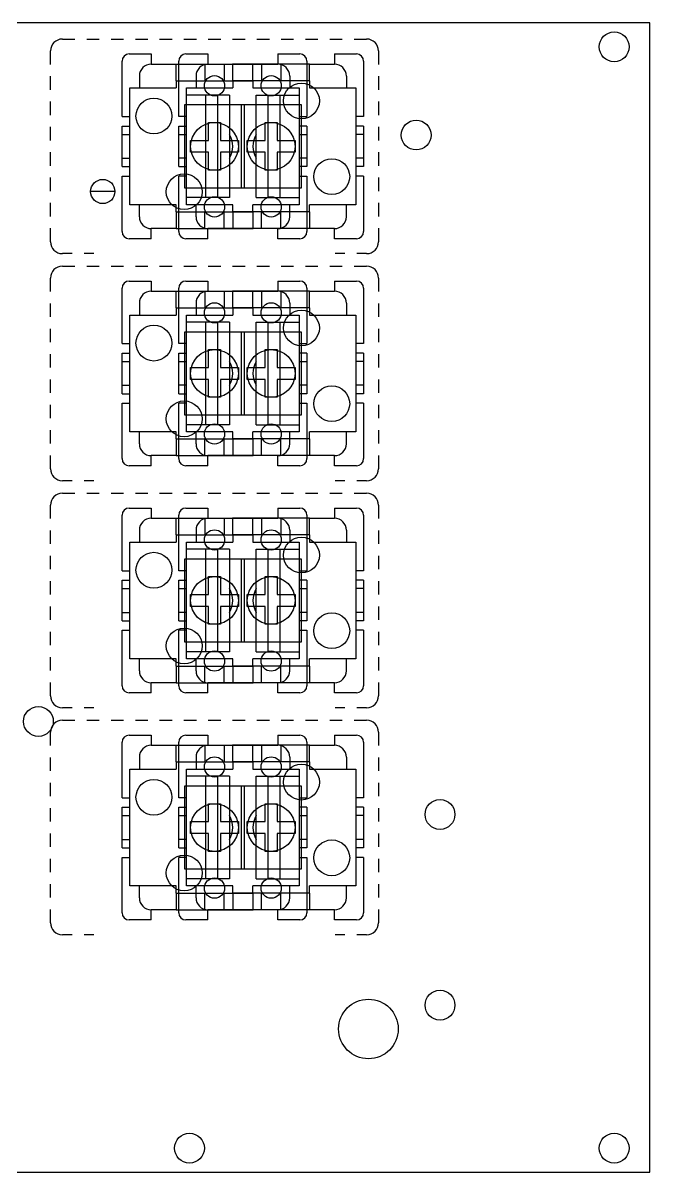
# Model space of a CAD drawing. Extents: x 0 to 386, y 0 to 144.
# Drawn here: x 333 to 385.6, y 0 to 96.4 of the extents above; entities that cross this region are included whole.
import ezdxf

# ---------------------------------------------------------------- set-up
doc = ezdxf.new("R2010")
doc.units = 0
for name, color, linetype in [('20', 30, 'CONTINUOUS'), ('21', 253, 'CONTINUOUS'), ('51', 253, 'CONTINUOUS')]:
    doc.layers.add(name, color=color, linetype=linetype)

msp = doc.modelspace()

# ---------------------------------------------------------------- linework, layer by layer
at = {"layer": '20'}
for p, q in [((385.6, 96.4), (0, 96.4)), ((385.6, 0), (385.6, 96.4)), ((0, 0), (385.6, 0))]:
    msp.add_line(p, q, dxfattribs=at)
for centre, radius in [((382.6, 94.4), 1.25), ((349.1, 91.13), 0.85), ((353.85, 91.13), 0.85), ((356.39, 89.86), 1.5), ((344.02, 88.59), 1.5), ((349.1, 86.05), 2), ((353.85, 86.05), 2), ((366, 87), 1.25), ((358.93, 83.51), 1.5), ((346.56, 82.24), 1.5), ((349.1, 80.97), 0.85), ((353.85, 80.97), 0.85), ((349.1, 72.08), 0.85), ((353.85, 72.08), 0.85), ((356.39, 70.81), 1.5), ((344.02, 69.54), 1.5), ((349.1, 67), 2), ((353.85, 67), 2), ((358.93, 64.46), 1.5), ((346.56, 63.19), 1.5), ((349.1, 61.92), 0.85), ((353.85, 61.92), 0.85), ((349.1, 53.03), 0.85), ((353.85, 53.03), 0.85), ((356.39, 51.76), 1.5), ((344.02, 50.49), 1.5), ((349.1, 47.95), 2), ((353.85, 47.95), 2), ((358.93, 45.41), 1.5), ((346.56, 44.14), 1.5), ((349.1, 42.87), 0.85), ((353.85, 42.87), 0.85), ((334.34, 37.8), 1.25), ((349.1, 33.98), 0.85), ((353.85, 33.98), 0.85), ((356.39, 32.71), 1.5), ((344.02, 31.44), 1.5), ((349.1, 28.9), 2), ((353.85, 28.9), 2), ((368, 30), 1.25), ((358.93, 26.36), 1.5), ((346.56, 25.09), 1.5), ((349.1, 23.82), 0.85), ((353.85, 23.82), 0.85), ((362, 12), 2.5), ((368, 14), 1.25), ((347, 2), 1.25), ((382.6, 2), 1.25)]:
    msp.add_circle(centre, radius, dxfattribs=at)
at = {"layer": '21'}
for p, q in [((336.35, 95.05), (337.3885, 95.05)), ((338.3885, 95.05), (339.4269, 95.05)), ((340.4269, 95.05), (341.4654, 95.05)), ((342.4654, 95.05), (343.5038, 95.05)), ((344.5038, 95.05), (345.5423, 95.05)), ((346.5423, 95.05), (347.5808, 95.05)), ((348.5808, 95.05), (349.6192, 95.05)), ((350.6192, 95.05), (351.6577, 95.05)), ((352.6577, 95.05), (353.6962, 95.05)), ((354.6962, 95.05), (355.7346, 95.05)), ((356.7346, 95.05), (357.7731, 95.05)), ((358.7731, 95.05), (359.8115, 95.05)), ((360.8115, 95.05), (361.85, 95.05)), ((335.35, 92.925), (335.35, 94.05)), ((341.95, 93.8), (343.8, 93.8)), ((343.8, 93.8), (343.8, 92.95)), ((346.7, 93.8), (348.55, 93.8)), ((348.55, 93.8), (348.55, 92.95)), ((354.4, 93.8), (356.25, 93.8)), ((354.4, 93.8), (354.4, 92.95)), ((359.15, 93.8), (361, 93.8)), ((359.15, 93.8), (359.15, 92.95)), ((362.85, 94.05), (362.85, 92.925)), ((341.35, 88.55), (341.35, 93.2)), ((343.8, 92.95), (345.9, 92.95)), ((345.9, 91.55), (345.9, 92.95)), ((345.9, 92.95), (348.3, 92.95)), ((346.1, 88.55), (346.1, 93.2)), ((348.3, 92.95), (349.9, 92.95)), ((348.3, 92.95), (348.3, 91.75)), ((348.55, 92.95), (350.6, 92.95)), ((349.9, 92.95), (349.9, 91.75)), ((349.9, 92.95), (352.3, 92.95)), ((350.6, 92.95), (350.65, 92.95)), ((353.05, 92.95), (350.6, 92.95)), ((350.65, 91.55), (350.65, 92.95)), ((352.3, 92.95), (354.4, 92.95)), ((352.3, 91.55), (352.3, 92.95)), ((354.65, 92.95), (353.05, 92.95)), ((353.05, 92.95), (353.05, 91.75)), ((354.65, 92.95), (354.65, 91.75)), ((357.05, 92.95), (354.65, 92.95)), ((356.85, 93.2), (356.85, 88.55)), ((357.05, 92.95), (359.15, 92.95)), ((357.05, 91.55), (357.05, 92.95)), ((361.6, 93.2), (361.6, 88.55)), ((335.35, 90.8), (335.35, 91.925)), ((342.8, 91.95), (342.8, 90.95)), ((347.55, 91.95), (347.55, 90.95)), ((355.4, 91.95), (355.4, 90.95)), ((360.15, 91.95), (360.15, 90.95)), ((362.85, 91.925), (362.85, 90.8)), ((342, 88.55), (342, 90.95)), ((342, 90.95), (342.8, 90.95)), ((342.8, 90.95), (345.9, 90.95)), ((345.9, 91.55), (348.2, 91.55)), ((345.9, 91.55), (345.9, 90.95)), ((346.75, 90.35), (346.75, 90.95)), ((346.75, 90.95), (347.55, 90.95)), ((347.55, 90.95), (350.65, 90.95)), ((350, 91.55), (352.3, 91.55)), ((352.95, 91.55), (350.65, 91.55)), ((350.65, 91.55), (350.65, 90.95)), ((352.3, 91.55), (352.3, 90.95)), ((352.3, 90.95), (355.4, 90.95)), ((357.05, 91.55), (354.75, 91.55)), ((355.4, 90.95), (356.2, 90.95)), ((356.2, 90.95), (356.2, 90.35)), ((357.05, 91.55), (357.05, 90.95)), ((357.05, 90.95), (360.15, 90.95)), ((360.15, 90.95), (360.95, 90.95)), ((360.95, 90.95), (360.95, 88.55)), ((335.35, 88.675), (335.35, 89.8)), ((346.75, 88.55), (346.75, 90.35)), ((348.35, 90.35), (346.75, 90.35)), ((349.35, 90.35), (348.35, 90.35)), ((348.35, 90.35), (348.35, 81.75)), ((350.35, 90.35), (349.35, 90.35)), ((349.35, 90.35), (349.35, 81.75)), ((350.35, 90.35), (350.35, 87.05)), ((352.6, 87.05), (352.6, 90.35)), ((352.6, 90.35), (353.6, 90.35)), ((353.6, 90.35), (354.6, 90.35)), ((353.6, 81.75), (353.6, 90.35)), ((354.6, 90.35), (356.2, 90.35)), ((354.6, 81.75), (354.6, 90.35)), ((356.2, 90.35), (356.2, 88.55)), ((362.85, 89.8), (362.85, 88.675)), ((346.6, 83.35), (346.6, 89.55)), ((346.6, 89.55), (351.6, 89.55)), ((351.35, 82.55), (351.35, 89.55)), ((351.35, 89.55), (355.35, 89.55)), ((351.6, 89.55), (351.6, 82.55)), ((356.35, 88.75), (356.35, 82.55)), ((341.35, 88.55), (342, 88.55)), ((341.35, 87.05), (341.35, 87.75)), ((341.35, 87.75), (342, 87.75)), ((342, 87.75), (342, 88.55)), ((342, 87.05), (342, 87.75)), ((346.75, 88.55), (346.1, 88.55)), ((346.1, 87.05), (346.1, 87.75)), ((346.1, 87.75), (346.75, 87.75)), ((346.75, 87.75), (346.75, 88.55)), ((346.75, 87.05), (346.75, 87.75)), ((356.2, 88.55), (356.2, 87.75)), ((356.2, 88.55), (356.85, 88.55)), ((356.2, 87.75), (356.2, 87.05)), ((356.85, 87.75), (356.2, 87.75)), ((356.85, 87.75), (356.85, 87.05)), ((360.95, 88.55), (360.95, 87.75)), ((361.6, 88.55), (360.95, 88.55)), ((360.95, 87.75), (360.95, 87.05)), ((361.6, 87.75), (360.95, 87.75)), ((361.6, 87.75), (361.6, 87.05)), ((335.35, 86.55), (335.35, 87.675)), ((341.35, 85.05), (341.35, 87.05)), ((341.35, 87.05), (342, 87.05)), ((342, 85.05), (342, 87.05)), ((346.1, 85.05), (346.1, 87.05)), ((346.1, 87.05), (346.75, 87.05)), ((346.75, 85.05), (346.75, 87.05)), ((350.35, 87.05), (350.35, 85.05)), ((352.6, 85.05), (352.6, 87.05)), ((356.2, 87.05), (356.2, 85.05)), ((356.2, 87.05), (356.85, 87.05)), ((356.85, 87.05), (356.85, 85.05)), ((360.95, 87.05), (360.95, 85.05)), ((361.6, 87.05), (360.95, 87.05)), ((361.6, 87.05), (361.6, 85.05)), ((362.85, 87.675), (362.85, 86.55)), ((335.35, 84.425), (335.35, 85.55)), ((341.35, 84.35), (341.35, 85.05)), ((341.35, 85.05), (342, 85.05)), ((342, 84.35), (342, 85.05)), ((346.1, 84.35), (346.1, 85.05)), ((346.75, 85.05), (346.1, 85.05)), ((346.75, 84.35), (346.75, 85.05)), ((350.35, 85.05), (350.35, 81.75)), ((352.6, 81.75), (352.6, 85.05)), ((356.2, 85.05), (356.2, 84.35)), ((356.85, 85.05), (356.2, 85.05)), ((356.85, 85.05), (356.85, 84.35)), ((360.95, 85.05), (360.95, 84.35)), ((361.6, 85.05), (360.95, 85.05)), ((361.6, 85.05), (361.6, 84.35)), ((362.85, 85.55), (362.85, 84.425)), ((341.35, 84.35), (342, 84.35)), ((342, 83.55), (342, 84.35)), ((346.1, 84.35), (346.75, 84.35)), ((346.75, 83.55), (346.75, 84.35)), ((356.2, 84.35), (356.2, 83.55)), ((356.85, 84.35), (356.2, 84.35)), ((360.95, 84.35), (360.95, 83.55)), ((361.6, 84.35), (360.95, 84.35)), ((335.35, 82.3), (335.35, 83.425)), ((341.35, 78.9), (341.35, 83.55)), ((341.35, 83.55), (342, 83.55)), ((342, 81.15), (342, 83.55)), ((346.1, 78.9), (346.1, 83.55)), ((346.75, 83.55), (346.1, 83.55)), ((346.75, 81.75), (346.75, 83.55)), ((356.2, 83.55), (356.2, 81.75)), ((356.2, 83.55), (356.85, 83.55)), ((356.85, 83.55), (356.85, 78.9)), ((360.95, 83.55), (360.95, 81.15)), ((361.6, 83.55), (360.95, 83.55)), ((361.6, 83.55), (361.6, 78.9)), ((362.85, 83.425), (362.85, 82.3)), ((351.6, 82.55), (347.6, 82.55)), ((356.35, 82.55), (351.35, 82.55)), ((335.35, 80.175), (335.35, 81.3)), ((342.8, 81.15), (342, 81.15)), ((345.9, 81.15), (342.8, 81.15)), ((342.8, 80.15), (342.8, 81.15)), ((345.9, 80.55), (345.9, 81.15)), ((346.75, 81.15), (346.75, 81.75)), ((348.35, 81.75), (346.75, 81.75)), ((347.55, 81.15), (346.75, 81.15)), ((350.65, 81.15), (347.55, 81.15)), ((347.55, 80.15), (347.55, 81.15)), ((349.35, 81.75), (348.35, 81.75)), ((350.35, 81.75), (349.35, 81.75)), ((350.65, 80.55), (350.65, 81.15)), ((355.4, 81.15), (352.3, 81.15)), ((352.3, 80.55), (352.3, 81.15)), ((352.6, 81.75), (353.6, 81.75)), ((353.6, 81.75), (354.6, 81.75)), ((354.6, 81.75), (356.2, 81.75)), ((356.2, 81.15), (355.4, 81.15)), ((355.4, 80.15), (355.4, 81.15)), ((356.2, 81.75), (356.2, 81.15)), ((360.15, 81.15), (357.05, 81.15)), ((357.05, 80.55), (357.05, 81.15)), ((360.95, 81.15), (360.15, 81.15)), ((360.15, 80.15), (360.15, 81.15)), ((362.85, 81.3), (362.85, 80.175)), ((345.9, 80.55), (348.2, 80.55)), ((345.9, 80.55), (345.9, 79.15)), ((348.3, 79.15), (348.3, 80.35)), ((349.9, 79.15), (349.9, 80.35)), ((350, 80.55), (352.3, 80.55)), ((352.95, 80.55), (350.65, 80.55)), ((350.65, 80.55), (350.65, 79.15)), ((352.3, 80.55), (352.3, 79.15)), ((353.05, 79.15), (353.05, 80.35)), ((354.65, 79.15), (354.65, 80.35)), ((357.05, 80.55), (354.75, 80.55)), ((357.05, 80.55), (357.05, 79.15)), ((335.35, 78.05), (335.35, 79.175)), ((345.9, 79.15), (343.8, 79.15)), ((343.8, 78.3), (343.8, 79.15)), ((345.9, 79.15), (348.3, 79.15)), ((348.3, 79.15), (349.9, 79.15)), ((350.65, 79.15), (348.55, 79.15)), ((348.55, 78.3), (348.55, 79.15)), ((349.9, 79.15), (352.35, 79.15)), ((353.05, 79.15), (350.65, 79.15)), ((352.35, 79.15), (352.3, 79.15)), ((354.4, 79.15), (352.35, 79.15)), ((354.65, 79.15), (353.05, 79.15)), ((354.4, 78.3), (354.4, 79.15)), ((357.05, 79.15), (354.65, 79.15)), ((359.15, 79.15), (357.05, 79.15)), ((359.15, 78.3), (359.15, 79.15)), ((362.85, 79.175), (362.85, 78.05)), ((343.8, 78.3), (341.95, 78.3)), ((348.55, 78.3), (346.7, 78.3)), ((356.25, 78.3), (354.4, 78.3)), ((361, 78.3), (359.15, 78.3)), ((337.17, 77.05), (336.35, 77.05)), ((338.99, 77.05), (338.17, 77.05)), ((360.03, 77.05), (359.21, 77.05)), ((361.85, 77.05), (361.03, 77.05)), ((336.35, 76), (337.3885, 76)), ((338.3885, 76), (339.4269, 76)), ((340.4269, 76), (341.4654, 76)), ((342.4654, 76), (343.5038, 76)), ((344.5038, 76), (345.5423, 76)), ((346.5423, 76), (347.5808, 76)), ((348.5808, 76), (349.6192, 76)), ((350.6192, 76), (351.6577, 76)), ((352.6577, 76), (353.6962, 76)), ((354.6962, 76), (355.7346, 76)), ((356.7346, 76), (357.7731, 76)), ((358.7731, 76), (359.8115, 76)), ((360.8115, 76), (361.85, 76)), ((335.35, 73.875), (335.35, 75)), ((341.95, 74.75), (343.8, 74.75)), ((343.8, 74.75), (343.8, 73.9)), ((346.7, 74.75), (348.55, 74.75)), ((348.55, 74.75), (348.55, 73.9)), ((354.4, 74.75), (356.25, 74.75)), ((354.4, 74.75), (354.4, 73.9)), ((359.15, 74.75), (361, 74.75)), ((359.15, 74.75), (359.15, 73.9)), ((362.85, 75), (362.85, 73.875)), ((341.35, 69.5), (341.35, 74.15)), ((343.8, 73.9), (345.9, 73.9)), ((345.9, 72.5), (345.9, 73.9)), ((345.9, 73.9), (348.3, 73.9)), ((346.1, 69.5), (346.1, 74.15)), ((348.3, 73.9), (349.9, 73.9)), ((348.3, 73.9), (348.3, 72.7)), ((348.55, 73.9), (350.6, 73.9)), ((349.9, 73.9), (349.9, 72.7)), ((349.9, 73.9), (352.3, 73.9)), ((350.6, 73.9), (350.65, 73.9)), ((353.05, 73.9), (350.6, 73.9)), ((350.65, 72.5), (350.65, 73.9)), ((352.3, 73.9), (354.4, 73.9)), ((352.3, 72.5), (352.3, 73.9)), ((354.65, 73.9), (353.05, 73.9)), ((353.05, 73.9), (353.05, 72.7)), ((354.65, 73.9), (354.65, 72.7)), ((357.05, 73.9), (354.65, 73.9)), ((356.85, 74.15), (356.85, 69.5)), ((357.05, 73.9), (359.15, 73.9)), ((357.05, 72.5), (357.05, 73.9)), ((361.6, 74.15), (361.6, 69.5)), ((335.35, 71.75), (335.35, 72.875)), ((342.8, 72.9), (342.8, 71.9)), ((345.9, 72.5), (348.2, 72.5)), ((345.9, 72.5), (345.9, 71.9)), ((347.55, 72.9), (347.55, 71.9)), ((350, 72.5), (352.3, 72.5)), ((352.95, 72.5), (350.65, 72.5)), ((350.65, 72.5), (350.65, 71.9)), ((352.3, 72.5), (352.3, 71.9)), ((357.05, 72.5), (354.75, 72.5)), ((355.4, 72.9), (355.4, 71.9)), ((357.05, 72.5), (357.05, 71.9)), ((360.15, 72.9), (360.15, 71.9)), ((362.85, 72.875), (362.85, 71.75)), ((342, 69.5), (342, 71.9)), ((342, 71.9), (342.8, 71.9)), ((342.8, 71.9), (345.9, 71.9)), ((346.75, 71.3), (346.75, 71.9)), ((346.75, 71.9), (347.55, 71.9)), ((347.55, 71.9), (350.65, 71.9)), ((352.3, 71.9), (355.4, 71.9)), ((355.4, 71.9), (356.2, 71.9)), ((356.2, 71.9), (356.2, 71.3)), ((357.05, 71.9), (360.15, 71.9)), ((360.15, 71.9), (360.95, 71.9)), ((360.95, 71.9), (360.95, 69.5)), ((335.35, 69.625), (335.35, 70.75)), ((346.6, 64.3), (346.6, 70.5)), ((346.6, 70.5), (351.6, 70.5)), ((346.75, 69.5), (346.75, 71.3)), ((348.35, 71.3), (346.75, 71.3)), ((349.35, 71.3), (348.35, 71.3)), ((348.35, 71.3), (348.35, 62.7)), ((350.35, 71.3), (349.35, 71.3)), ((349.35, 71.3), (349.35, 62.7)), ((350.35, 71.3), (350.35, 68)), ((351.35, 63.5), (351.35, 70.5)), ((351.35, 70.5), (355.35, 70.5)), ((351.6, 70.5), (351.6, 63.5)), ((352.6, 68), (352.6, 71.3)), ((352.6, 71.3), (353.6, 71.3)), ((353.6, 71.3), (354.6, 71.3)), ((353.6, 62.7), (353.6, 71.3)), ((354.6, 71.3), (356.2, 71.3)), ((354.6, 62.7), (354.6, 71.3)), ((356.2, 71.3), (356.2, 69.5)), ((362.85, 70.75), (362.85, 69.625)), ((341.35, 69.5), (342, 69.5)), ((342, 68.7), (342, 69.5)), ((346.75, 69.5), (346.1, 69.5)), ((346.75, 68.7), (346.75, 69.5)), ((356.2, 69.5), (356.2, 68.7)), ((356.2, 69.5), (356.85, 69.5)), ((356.35, 69.7), (356.35, 63.5)), ((360.95, 69.5), (360.95, 68.7)), ((361.6, 69.5), (360.95, 69.5)), ((335.35, 67.5), (335.35, 68.625)), ((341.35, 68), (341.35, 68.7)), ((341.35, 68.7), (342, 68.7)), ((342, 68), (342, 68.7)), ((346.1, 68), (346.1, 68.7)), ((346.1, 68.7), (346.75, 68.7)), ((346.75, 68), (346.75, 68.7)), ((356.2, 68.7), (356.2, 68)), ((356.85, 68.7), (356.2, 68.7)), ((356.85, 68.7), (356.85, 68)), ((360.95, 68.7), (360.95, 68)), ((361.6, 68.7), (360.95, 68.7)), ((361.6, 68.7), (361.6, 68)), ((362.85, 68.625), (362.85, 67.5)), ((341.35, 66), (341.35, 68)), ((341.35, 68), (342, 68)), ((342, 66), (342, 68)), ((346.1, 66), (346.1, 68)), ((346.1, 68), (346.75, 68)), ((346.75, 66), (346.75, 68)), ((350.35, 68), (350.35, 66)), ((352.6, 66), (352.6, 68)), ((356.2, 68), (356.2, 66)), ((356.2, 68), (356.85, 68)), ((356.85, 68), (356.85, 66)), ((360.95, 68), (360.95, 66)), ((361.6, 68), (360.95, 68)), ((361.6, 68), (361.6, 66)), ((335.35, 65.375), (335.35, 66.5)), ((341.35, 65.3), (341.35, 66)), ((341.35, 66), (342, 66)), ((342, 65.3), (342, 66)), ((346.1, 65.3), (346.1, 66)), ((346.75, 66), (346.1, 66)), ((346.75, 65.3), (346.75, 66)), ((350.35, 66), (350.35, 62.7)), ((352.6, 62.7), (352.6, 66)), ((356.2, 66), (356.2, 65.3)), ((356.85, 66), (356.2, 66)), ((356.85, 66), (356.85, 65.3)), ((360.95, 66), (360.95, 65.3)), ((361.6, 66), (360.95, 66)), ((361.6, 66), (361.6, 65.3)), ((362.85, 66.5), (362.85, 65.375)), ((341.35, 65.3), (342, 65.3)), ((342, 64.5), (342, 65.3)), ((346.1, 65.3), (346.75, 65.3)), ((346.75, 64.5), (346.75, 65.3)), ((356.2, 65.3), (356.2, 64.5)), ((356.85, 65.3), (356.2, 65.3)), ((360.95, 65.3), (360.95, 64.5)), ((361.6, 65.3), (360.95, 65.3)), ((335.35, 63.25), (335.35, 64.375)), ((341.35, 59.85), (341.35, 64.5)), ((341.35, 64.5), (342, 64.5)), ((342, 62.1), (342, 64.5)), ((346.1, 59.85), (346.1, 64.5)), ((346.75, 64.5), (346.1, 64.5)), ((346.75, 62.7), (346.75, 64.5)), ((356.2, 64.5), (356.2, 62.7)), ((356.2, 64.5), (356.85, 64.5)), ((356.85, 64.5), (356.85, 59.85)), ((360.95, 64.5), (360.95, 62.1)), ((361.6, 64.5), (360.95, 64.5)), ((361.6, 64.5), (361.6, 59.85)), ((362.85, 64.375), (362.85, 63.25)), ((346.75, 62.1), (346.75, 62.7)), ((348.35, 62.7), (346.75, 62.7)), ((351.6, 63.5), (347.6, 63.5)), ((349.35, 62.7), (348.35, 62.7)), ((350.35, 62.7), (349.35, 62.7)), ((356.35, 63.5), (351.35, 63.5)), ((352.6, 62.7), (353.6, 62.7)), ((353.6, 62.7), (354.6, 62.7)), ((354.6, 62.7), (356.2, 62.7)), ((356.2, 62.7), (356.2, 62.1)), ((335.35, 61.125), (335.35, 62.25)), ((342.8, 62.1), (342, 62.1)), ((345.9, 62.1), (342.8, 62.1)), ((342.8, 61.1), (342.8, 62.1)), ((345.9, 61.5), (345.9, 62.1)), ((347.55, 62.1), (346.75, 62.1)), ((350.65, 62.1), (347.55, 62.1)), ((347.55, 61.1), (347.55, 62.1)), ((350.65, 61.5), (350.65, 62.1)), ((355.4, 62.1), (352.3, 62.1)), ((352.3, 61.5), (352.3, 62.1)), ((356.2, 62.1), (355.4, 62.1)), ((355.4, 61.1), (355.4, 62.1)), ((360.15, 62.1), (357.05, 62.1)), ((357.05, 61.5), (357.05, 62.1)), ((360.95, 62.1), (360.15, 62.1)), ((360.15, 61.1), (360.15, 62.1)), ((362.85, 62.25), (362.85, 61.125)), ((345.9, 61.5), (348.2, 61.5)), ((345.9, 61.5), (345.9, 60.1)), ((348.3, 60.1), (348.3, 61.3)), ((349.9, 60.1), (349.9, 61.3)), ((350, 61.5), (352.3, 61.5)), ((352.95, 61.5), (350.65, 61.5)), ((350.65, 61.5), (350.65, 60.1)), ((352.3, 61.5), (352.3, 60.1)), ((353.05, 60.1), (353.05, 61.3)), ((354.65, 60.1), (354.65, 61.3)), ((357.05, 61.5), (354.75, 61.5)), ((357.05, 61.5), (357.05, 60.1)), ((335.35, 59), (335.35, 60.125)), ((345.9, 60.1), (343.8, 60.1)), ((343.8, 59.25), (343.8, 60.1)), ((345.9, 60.1), (348.3, 60.1)), ((348.3, 60.1), (349.9, 60.1)), ((350.65, 60.1), (348.55, 60.1)), ((348.55, 59.25), (348.55, 60.1)), ((349.9, 60.1), (352.35, 60.1)), ((353.05, 60.1), (350.65, 60.1)), ((352.35, 60.1), (352.3, 60.1)), ((354.4, 60.1), (352.35, 60.1)), ((354.65, 60.1), (353.05, 60.1)), ((354.4, 59.25), (354.4, 60.1)), ((357.05, 60.1), (354.65, 60.1)), ((359.15, 60.1), (357.05, 60.1)), ((359.15, 59.25), (359.15, 60.1)), ((362.85, 60.125), (362.85, 59)), ((343.8, 59.25), (341.95, 59.25)), ((348.55, 59.25), (346.7, 59.25)), ((356.25, 59.25), (354.4, 59.25)), ((361, 59.25), (359.15, 59.25)), ((337.17, 58), (336.35, 58)), ((338.99, 58), (338.17, 58)), ((360.03, 58), (359.21, 58)), ((361.85, 58), (361.03, 58)), ((336.35, 56.95), (337.3885, 56.95)), ((338.3885, 56.95), (339.4269, 56.95)), ((340.4269, 56.95), (341.4654, 56.95)), ((342.4654, 56.95), (343.5038, 56.95)), ((344.5038, 56.95), (345.5423, 56.95)), ((346.5423, 56.95), (347.5808, 56.95)), ((348.5808, 56.95), (349.6192, 56.95)), ((350.6192, 56.95), (351.6577, 56.95)), ((352.6577, 56.95), (353.6962, 56.95)), ((354.6962, 56.95), (355.7346, 56.95)), ((356.7346, 56.95), (357.7731, 56.95)), ((358.7731, 56.95), (359.8115, 56.95)), ((360.8115, 56.95), (361.85, 56.95)), ((335.35, 54.825), (335.35, 55.95)), ((362.85, 55.95), (362.85, 54.825)), ((341.35, 50.45), (341.35, 55.1)), ((341.95, 55.7), (343.8, 55.7)), ((343.8, 55.7), (343.8, 54.85)), ((346.1, 50.45), (346.1, 55.1)), ((346.7, 55.7), (348.55, 55.7)), ((348.55, 55.7), (348.55, 54.85)), ((354.4, 55.7), (356.25, 55.7)), ((354.4, 55.7), (354.4, 54.85)), ((356.85, 55.1), (356.85, 50.45)), ((359.15, 55.7), (361, 55.7)), ((359.15, 55.7), (359.15, 54.85)), ((361.6, 55.1), (361.6, 50.45)), ((343.8, 54.85), (345.9, 54.85)), ((345.9, 53.45), (345.9, 54.85)), ((345.9, 54.85), (348.3, 54.85)), ((348.3, 54.85), (349.9, 54.85)), ((348.3, 54.85), (348.3, 53.65)), ((348.55, 54.85), (350.6, 54.85)), ((349.9, 54.85), (349.9, 53.65)), ((349.9, 54.85), (352.3, 54.85)), ((350.6, 54.85), (350.65, 54.85)), ((353.05, 54.85), (350.6, 54.85)), ((350.65, 53.45), (350.65, 54.85)), ((352.3, 54.85), (354.4, 54.85)), ((352.3, 53.45), (352.3, 54.85)), ((354.65, 54.85), (353.05, 54.85)), ((353.05, 54.85), (353.05, 53.65)), ((354.65, 54.85), (354.65, 53.65)), ((357.05, 54.85), (354.65, 54.85)), ((357.05, 54.85), (359.15, 54.85)), ((357.05, 53.45), (357.05, 54.85)), ((335.35, 52.7), (335.35, 53.825)), ((342.8, 53.85), (342.8, 52.85)), ((345.9, 53.45), (348.2, 53.45)), ((345.9, 53.45), (345.9, 52.85)), ((347.55, 53.85), (347.55, 52.85)), ((350, 53.45), (352.3, 53.45)), ((352.95, 53.45), (350.65, 53.45)), ((350.65, 53.45), (350.65, 52.85)), ((352.3, 53.45), (352.3, 52.85)), ((357.05, 53.45), (354.75, 53.45)), ((355.4, 53.85), (355.4, 52.85)), ((357.05, 53.45), (357.05, 52.85)), ((360.15, 53.85), (360.15, 52.85)), ((362.85, 53.825), (362.85, 52.7)), ((342, 50.45), (342, 52.85)), ((342, 52.85), (342.8, 52.85)), ((342.8, 52.85), (345.9, 52.85)), ((346.75, 52.25), (346.75, 52.85)), ((346.75, 52.85), (347.55, 52.85)), ((346.75, 50.45), (346.75, 52.25)), ((348.35, 52.25), (346.75, 52.25)), ((347.55, 52.85), (350.65, 52.85)), ((349.35, 52.25), (348.35, 52.25)), ((348.35, 52.25), (348.35, 43.65)), ((350.35, 52.25), (349.35, 52.25)), ((349.35, 52.25), (349.35, 43.65)), ((350.35, 52.25), (350.35, 48.95)), ((352.3, 52.85), (355.4, 52.85)), ((352.6, 48.95), (352.6, 52.25)), ((352.6, 52.25), (353.6, 52.25)), ((353.6, 52.25), (354.6, 52.25)), ((353.6, 43.65), (353.6, 52.25)), ((354.6, 52.25), (356.2, 52.25)), ((354.6, 43.65), (354.6, 52.25)), ((355.4, 52.85), (356.2, 52.85)), ((356.2, 52.85), (356.2, 52.25)), ((356.2, 52.25), (356.2, 50.45)), ((357.05, 52.85), (360.15, 52.85)), ((360.15, 52.85), (360.95, 52.85)), ((360.95, 52.85), (360.95, 50.45)), ((335.35, 50.575), (335.35, 51.7)), ((346.6, 45.25), (346.6, 51.45)), ((346.6, 51.45), (351.6, 51.45)), ((351.35, 44.45), (351.35, 51.45)), ((351.35, 51.45), (355.35, 51.45)), ((351.6, 51.45), (351.6, 44.45)), ((362.85, 51.7), (362.85, 50.575)), ((341.35, 50.45), (342, 50.45)), ((342, 49.65), (342, 50.45)), ((346.75, 50.45), (346.1, 50.45)), ((346.75, 49.65), (346.75, 50.45)), ((356.2, 50.45), (356.2, 49.65)), ((356.2, 50.45), (356.85, 50.45)), ((356.35, 50.65), (356.35, 44.45)), ((360.95, 50.45), (360.95, 49.65)), ((361.6, 50.45), (360.95, 50.45)), ((335.35, 48.45), (335.35, 49.575)), ((341.35, 48.95), (341.35, 49.65)), ((341.35, 49.65), (342, 49.65)), ((342, 48.95), (342, 49.65)), ((346.1, 48.95), (346.1, 49.65)), ((346.1, 49.65), (346.75, 49.65)), ((346.75, 48.95), (346.75, 49.65)), ((356.2, 49.65), (356.2, 48.95)), ((356.85, 49.65), (356.2, 49.65)), ((356.85, 49.65), (356.85, 48.95)), ((360.95, 49.65), (360.95, 48.95)), ((361.6, 49.65), (360.95, 49.65)), ((361.6, 49.65), (361.6, 48.95)), ((362.85, 49.575), (362.85, 48.45)), ((341.35, 46.95), (341.35, 48.95)), ((341.35, 48.95), (342, 48.95)), ((342, 46.95), (342, 48.95)), ((346.1, 46.95), (346.1, 48.95)), ((346.1, 48.95), (346.75, 48.95)), ((346.75, 46.95), (346.75, 48.95)), ((350.35, 48.95), (350.35, 46.95)), ((352.6, 46.95), (352.6, 48.95)), ((356.2, 48.95), (356.2, 46.95)), ((356.2, 48.95), (356.85, 48.95)), ((356.85, 48.95), (356.85, 46.95)), ((360.95, 48.95), (360.95, 46.95)), ((361.6, 48.95), (360.95, 48.95)), ((361.6, 48.95), (361.6, 46.95)), ((335.35, 46.325), (335.35, 47.45)), ((362.85, 47.45), (362.85, 46.325)), ((341.35, 46.25), (341.35, 46.95)), ((341.35, 46.95), (342, 46.95)), ((342, 46.25), (342, 46.95)), ((346.1, 46.25), (346.1, 46.95)), ((346.75, 46.95), (346.1, 46.95)), ((346.75, 46.25), (346.75, 46.95)), ((350.35, 46.95), (350.35, 43.65)), ((352.6, 43.65), (352.6, 46.95)), ((356.2, 46.95), (356.2, 46.25)), ((356.85, 46.95), (356.2, 46.95)), ((356.85, 46.95), (356.85, 46.25)), ((360.95, 46.95), (360.95, 46.25)), ((361.6, 46.95), (360.95, 46.95)), ((361.6, 46.95), (361.6, 46.25)), ((335.35, 44.2), (335.35, 45.325)), ((341.35, 46.25), (342, 46.25)), ((341.35, 40.8), (341.35, 45.45)), ((341.35, 45.45), (342, 45.45)), ((342, 45.45), (342, 46.25)), ((342, 43.05), (342, 45.45)), ((346.1, 46.25), (346.75, 46.25)), ((346.1, 40.8), (346.1, 45.45)), ((346.75, 45.45), (346.1, 45.45)), ((346.75, 45.45), (346.75, 46.25)), ((346.75, 43.65), (346.75, 45.45)), ((356.2, 46.25), (356.2, 45.45)), ((356.85, 46.25), (356.2, 46.25)), ((356.2, 45.45), (356.2, 43.65)), ((356.2, 45.45), (356.85, 45.45)), ((356.85, 45.45), (356.85, 40.8)), ((360.95, 46.25), (360.95, 45.45)), ((361.6, 46.25), (360.95, 46.25)), ((360.95, 45.45), (360.95, 43.05)), ((361.6, 45.45), (360.95, 45.45)), ((361.6, 45.45), (361.6, 40.8)), ((362.85, 45.325), (362.85, 44.2)), ((351.6, 44.45), (347.6, 44.45)), ((356.35, 44.45), (351.35, 44.45)), ((346.75, 43.05), (346.75, 43.65)), ((348.35, 43.65), (346.75, 43.65)), ((349.35, 43.65), (348.35, 43.65)), ((350.35, 43.65), (349.35, 43.65)), ((352.6, 43.65), (353.6, 43.65)), ((353.6, 43.65), (354.6, 43.65)), ((354.6, 43.65), (356.2, 43.65)), ((356.2, 43.65), (356.2, 43.05)), ((335.35, 42.075), (335.35, 43.2)), ((342.8, 43.05), (342, 43.05)), ((345.9, 43.05), (342.8, 43.05)), ((342.8, 42.05), (342.8, 43.05)), ((345.9, 42.45), (345.9, 43.05)), ((345.9, 42.45), (348.2, 42.45)), ((345.9, 42.45), (345.9, 41.05)), ((347.55, 43.05), (346.75, 43.05)), ((350.65, 43.05), (347.55, 43.05)), ((347.55, 42.05), (347.55, 43.05)), ((350, 42.45), (352.3, 42.45)), ((350.65, 42.45), (350.65, 43.05)), ((352.95, 42.45), (350.65, 42.45)), ((350.65, 42.45), (350.65, 41.05)), ((355.4, 43.05), (352.3, 43.05)), ((352.3, 42.45), (352.3, 43.05)), ((352.3, 42.45), (352.3, 41.05)), ((357.05, 42.45), (354.75, 42.45)), ((356.2, 43.05), (355.4, 43.05)), ((355.4, 42.05), (355.4, 43.05)), ((360.15, 43.05), (357.05, 43.05)), ((357.05, 42.45), (357.05, 43.05)), ((357.05, 42.45), (357.05, 41.05)), ((360.95, 43.05), (360.15, 43.05)), ((360.15, 42.05), (360.15, 43.05)), ((362.85, 43.2), (362.85, 42.075)), ((348.3, 41.05), (348.3, 42.25)), ((349.9, 41.05), (349.9, 42.25)), ((353.05, 41.05), (353.05, 42.25)), ((354.65, 41.05), (354.65, 42.25)), ((335.35, 39.95), (335.35, 41.075)), ((345.9, 41.05), (343.8, 41.05)), ((343.8, 40.2), (343.8, 41.05)), ((345.9, 41.05), (348.3, 41.05)), ((348.3, 41.05), (349.9, 41.05)), ((350.65, 41.05), (348.55, 41.05)), ((348.55, 40.2), (348.55, 41.05)), ((349.9, 41.05), (352.35, 41.05)), ((353.05, 41.05), (350.65, 41.05)), ((352.35, 41.05), (352.3, 41.05)), ((354.4, 41.05), (352.35, 41.05)), ((354.65, 41.05), (353.05, 41.05)), ((354.4, 40.2), (354.4, 41.05)), ((357.05, 41.05), (354.65, 41.05)), ((359.15, 41.05), (357.05, 41.05)), ((359.15, 40.2), (359.15, 41.05)), ((362.85, 41.075), (362.85, 39.95)), ((343.8, 40.2), (341.95, 40.2)), ((348.55, 40.2), (346.7, 40.2)), ((356.25, 40.2), (354.4, 40.2)), ((361, 40.2), (359.15, 40.2)), ((337.17, 38.95), (336.35, 38.95)), ((338.99, 38.95), (338.17, 38.95)), ((360.03, 38.95), (359.21, 38.95)), ((361.85, 38.95), (361.03, 38.95)), ((336.35, 37.9), (337.3885, 37.9)), ((338.3885, 37.9), (339.4269, 37.9)), ((340.4269, 37.9), (341.4654, 37.9)), ((342.4654, 37.9), (343.5038, 37.9)), ((344.5038, 37.9), (345.5423, 37.9)), ((346.5423, 37.9), (347.5808, 37.9)), ((348.5808, 37.9), (349.6192, 37.9)), ((350.6192, 37.9), (351.6577, 37.9)), ((352.6577, 37.9), (353.6962, 37.9)), ((354.6962, 37.9), (355.7346, 37.9)), ((356.7346, 37.9), (357.7731, 37.9)), ((358.7731, 37.9), (359.8115, 37.9)), ((360.8115, 37.9), (361.85, 37.9)), ((335.35, 35.775), (335.35, 36.9)), ((341.95, 36.65), (343.8, 36.65)), ((343.8, 36.65), (343.8, 35.8)), ((346.7, 36.65), (348.55, 36.65)), ((348.55, 36.65), (348.55, 35.8)), ((354.4, 36.65), (356.25, 36.65)), ((354.4, 36.65), (354.4, 35.8)), ((359.15, 36.65), (361, 36.65)), ((359.15, 36.65), (359.15, 35.8)), ((362.85, 36.9), (362.85, 35.775)), ((341.35, 31.4), (341.35, 36.05)), ((343.8, 35.8), (345.9, 35.8)), ((345.9, 34.4), (345.9, 35.8)), ((345.9, 35.8), (348.3, 35.8)), ((346.1, 31.4), (346.1, 36.05)), ((348.3, 35.8), (349.9, 35.8)), ((348.3, 35.8), (348.3, 34.6)), ((348.55, 35.8), (350.6, 35.8)), ((349.9, 35.8), (349.9, 34.6)), ((349.9, 35.8), (352.3, 35.8)), ((350.6, 35.8), (350.65, 35.8)), ((353.05, 35.8), (350.6, 35.8)), ((350.65, 34.4), (350.65, 35.8)), ((352.3, 35.8), (354.4, 35.8)), ((352.3, 34.4), (352.3, 35.8)), ((354.65, 35.8), (353.05, 35.8)), ((353.05, 35.8), (353.05, 34.6)), ((354.65, 35.8), (354.65, 34.6)), ((357.05, 35.8), (354.65, 35.8)), ((356.85, 36.05), (356.85, 31.4)), ((357.05, 35.8), (359.15, 35.8)), ((357.05, 34.4), (357.05, 35.8)), ((361.6, 36.05), (361.6, 31.4)), ((335.35, 33.65), (335.35, 34.775)), ((342.8, 34.8), (342.8, 33.8)), ((347.55, 34.8), (347.55, 33.8)), ((355.4, 34.8), (355.4, 33.8)), ((360.15, 34.8), (360.15, 33.8)), ((362.85, 34.775), (362.85, 33.65)), ((342, 31.4), (342, 33.8)), ((342, 33.8), (342.8, 33.8)), ((342.8, 33.8), (345.9, 33.8)), ((345.9, 34.4), (348.2, 34.4)), ((345.9, 34.4), (345.9, 33.8)), ((346.75, 33.2), (346.75, 33.8)), ((346.75, 33.8), (347.55, 33.8)), ((347.55, 33.8), (350.65, 33.8)), ((350, 34.4), (352.3, 34.4)), ((352.95, 34.4), (350.65, 34.4)), ((350.65, 34.4), (350.65, 33.8)), ((352.3, 34.4), (352.3, 33.8)), ((352.3, 33.8), (355.4, 33.8)), ((357.05, 34.4), (354.75, 34.4)), ((355.4, 33.8), (356.2, 33.8)), ((356.2, 33.8), (356.2, 33.2)), ((357.05, 34.4), (357.05, 33.8)), ((357.05, 33.8), (360.15, 33.8)), ((360.15, 33.8), (360.95, 33.8)), ((360.95, 33.8), (360.95, 31.4)), ((346.75, 31.4), (346.75, 33.2)), ((348.35, 33.2), (346.75, 33.2)), ((349.35, 33.2), (348.35, 33.2)), ((348.35, 33.2), (348.35, 24.6)), ((350.35, 33.2), (349.35, 33.2)), ((349.35, 33.2), (349.35, 24.6)), ((350.35, 33.2), (350.35, 29.9)), ((352.6, 29.9), (352.6, 33.2)), ((352.6, 33.2), (353.6, 33.2)), ((353.6, 33.2), (354.6, 33.2)), ((353.6, 24.6), (353.6, 33.2)), ((354.6, 33.2), (356.2, 33.2)), ((354.6, 24.6), (354.6, 33.2)), ((356.2, 33.2), (356.2, 31.4)), ((335.35, 31.525), (335.35, 32.65)), ((346.6, 26.2), (346.6, 32.4)), ((346.6, 32.4), (351.6, 32.4)), ((351.35, 25.4), (351.35, 32.4)), ((351.35, 32.4), (355.35, 32.4)), ((351.6, 32.4), (351.6, 25.4)), ((362.85, 32.65), (362.85, 31.525)), ((341.35, 31.4), (342, 31.4)), ((342, 30.6), (342, 31.4)), ((346.75, 31.4), (346.1, 31.4)), ((346.75, 30.6), (346.75, 31.4)), ((356.2, 31.4), (356.2, 30.6)), ((356.2, 31.4), (356.85, 31.4)), ((356.35, 31.6), (356.35, 25.4)), ((360.95, 31.4), (360.95, 30.6)), ((361.6, 31.4), (360.95, 31.4)), ((335.35, 29.4), (335.35, 30.525)), ((341.35, 29.9), (341.35, 30.6)), ((341.35, 30.6), (342, 30.6)), ((341.35, 27.9), (341.35, 29.9)), ((341.35, 29.9), (342, 29.9)), ((342, 29.9), (342, 30.6)), ((342, 27.9), (342, 29.9)), ((346.1, 29.9), (346.1, 30.6)), ((346.1, 30.6), (346.75, 30.6)), ((346.1, 27.9), (346.1, 29.9)), ((346.1, 29.9), (346.75, 29.9)), ((346.75, 29.9), (346.75, 30.6)), ((346.75, 27.9), (346.75, 29.9)), ((350.35, 29.9), (350.35, 27.9)), ((352.6, 27.9), (352.6, 29.9)), ((356.2, 30.6), (356.2, 29.9)), ((356.85, 30.6), (356.2, 30.6)), ((356.2, 29.9), (356.2, 27.9)), ((356.2, 29.9), (356.85, 29.9)), ((356.85, 30.6), (356.85, 29.9)), ((356.85, 29.9), (356.85, 27.9)), ((360.95, 30.6), (360.95, 29.9)), ((361.6, 30.6), (360.95, 30.6)), ((360.95, 29.9), (360.95, 27.9)), ((361.6, 29.9), (360.95, 29.9)), ((361.6, 30.6), (361.6, 29.9)), ((361.6, 29.9), (361.6, 27.9)), ((362.85, 30.525), (362.85, 29.4)), ((335.35, 27.275), (335.35, 28.4)), ((362.85, 28.4), (362.85, 27.275)), ((341.35, 27.2), (341.35, 27.9)), ((341.35, 27.9), (342, 27.9)), ((341.35, 27.2), (342, 27.2)), ((342, 27.2), (342, 27.9)), ((342, 26.4), (342, 27.2)), ((346.1, 27.2), (346.1, 27.9)), ((346.75, 27.9), (346.1, 27.9)), ((346.1, 27.2), (346.75, 27.2)), ((346.75, 27.2), (346.75, 27.9)), ((346.75, 26.4), (346.75, 27.2)), ((350.35, 27.9), (350.35, 24.6)), ((352.6, 24.6), (352.6, 27.9)), ((356.2, 27.9), (356.2, 27.2)), ((356.85, 27.9), (356.2, 27.9)), ((356.2, 27.2), (356.2, 26.4)), ((356.85, 27.2), (356.2, 27.2)), ((356.85, 27.9), (356.85, 27.2)), ((360.95, 27.9), (360.95, 27.2)), ((361.6, 27.9), (360.95, 27.9)), ((360.95, 27.2), (360.95, 26.4)), ((361.6, 27.2), (360.95, 27.2)), ((361.6, 27.9), (361.6, 27.2)), ((335.35, 25.15), (335.35, 26.275)), ((341.35, 21.75), (341.35, 26.4)), ((341.35, 26.4), (342, 26.4)), ((342, 24), (342, 26.4)), ((346.1, 21.75), (346.1, 26.4)), ((346.75, 26.4), (346.1, 26.4)), ((346.75, 24.6), (346.75, 26.4)), ((356.2, 26.4), (356.2, 24.6)), ((356.2, 26.4), (356.85, 26.4)), ((356.85, 26.4), (356.85, 21.75)), ((360.95, 26.4), (360.95, 24)), ((361.6, 26.4), (360.95, 26.4)), ((361.6, 26.4), (361.6, 21.75)), ((362.85, 26.275), (362.85, 25.15)), ((351.6, 25.4), (347.6, 25.4)), ((356.35, 25.4), (351.35, 25.4)), ((335.35, 23.025), (335.35, 24.15)), ((346.75, 24), (346.75, 24.6)), ((348.35, 24.6), (346.75, 24.6)), ((349.35, 24.6), (348.35, 24.6)), ((350.35, 24.6), (349.35, 24.6)), ((352.6, 24.6), (353.6, 24.6)), ((353.6, 24.6), (354.6, 24.6)), ((354.6, 24.6), (356.2, 24.6)), ((356.2, 24.6), (356.2, 24)), ((362.85, 24.15), (362.85, 23.025)), ((342.8, 24), (342, 24)), ((345.9, 24), (342.8, 24)), ((342.8, 23), (342.8, 24)), ((345.9, 23.4), (345.9, 24)), ((345.9, 23.4), (348.2, 23.4)), ((345.9, 23.4), (345.9, 22)), ((347.55, 24), (346.75, 24)), ((350.65, 24), (347.55, 24)), ((347.55, 23), (347.55, 24)), ((348.3, 22), (348.3, 23.2)), ((349.9, 22), (349.9, 23.2)), ((350, 23.4), (352.3, 23.4)), ((350.65, 23.4), (350.65, 24)), ((352.95, 23.4), (350.65, 23.4)), ((350.65, 23.4), (350.65, 22)), ((355.4, 24), (352.3, 24)), ((352.3, 23.4), (352.3, 24)), ((352.3, 23.4), (352.3, 22)), ((353.05, 22), (353.05, 23.2)), ((354.65, 22), (354.65, 23.2)), ((357.05, 23.4), (354.75, 23.4)), ((356.2, 24), (355.4, 24)), ((355.4, 23), (355.4, 24)), ((360.15, 24), (357.05, 24)), ((357.05, 23.4), (357.05, 24)), ((357.05, 23.4), (357.05, 22)), ((360.95, 24), (360.15, 24)), ((360.15, 23), (360.15, 24)), ((335.35, 20.9), (335.35, 22.025)), ((345.9, 22), (343.8, 22)), ((343.8, 21.15), (343.8, 22)), ((345.9, 22), (348.3, 22)), ((348.3, 22), (349.9, 22)), ((350.65, 22), (348.55, 22)), ((348.55, 21.15), (348.55, 22)), ((349.9, 22), (352.35, 22)), ((353.05, 22), (350.65, 22)), ((352.35, 22), (352.3, 22)), ((354.4, 22), (352.35, 22)), ((354.65, 22), (353.05, 22)), ((354.4, 21.15), (354.4, 22)), ((357.05, 22), (354.65, 22)), ((359.15, 22), (357.05, 22)), ((359.15, 21.15), (359.15, 22)), ((362.85, 22.025), (362.85, 20.9)), ((343.8, 21.15), (341.95, 21.15)), ((348.55, 21.15), (346.7, 21.15)), ((356.25, 21.15), (354.4, 21.15)), ((361, 21.15), (359.15, 21.15)), ((337.17, 19.9), (336.35, 19.9)), ((338.99, 19.9), (338.17, 19.9)), ((360.03, 19.9), (359.21, 19.9)), ((361.85, 19.9), (361.03, 19.9))]:
    msp.add_line(p, q, dxfattribs=at)
msp.add_circle((339.735, 82.2613), 1.016, dxfattribs=at)
for centre, radius, start, end in [((336.35, 94.05), 1, 90, 180), ((361.85, 94.05), 1, 0, 90), ((341.95, 93.2), 0.6, 90, 180), ((346.7, 93.2), 0.6, 90, 180), ((356.25, 93.2), 0.6, 0, 90), ((361, 93.2), 0.6, 0, 90), ((343.8, 91.95), 1, 90, 180), ((348.55, 91.95), 1, 90, 180), ((354.4, 91.95), 1, 0, 90), ((359.15, 91.95), 1, 0, 90), ((348.75, 86.05), 1.8868, 327.9946, 32.0054), ((354.2, 86.05), 1.8868, 147.9946, 212.0054), ((343.8, 80.15), 1, 180, 270), ((348.55, 80.15), 1, 180, 270), ((354.4, 80.15), 1, 270, 0), ((359.15, 80.15), 1, 270, 0), ((341.95, 78.9), 0.6, 180, 270), ((346.7, 78.9), 0.6, 180, 270), ((356.25, 78.9), 0.6, 270, 0), ((361, 78.9), 0.6, 270, 0), ((336.35, 78.05), 1, 180, 270), ((361.85, 78.05), 1, 270, 0), ((336.35, 75), 1, 90, 180), ((361.85, 75), 1, 0, 90), ((341.95, 74.15), 0.6, 90, 180), ((346.7, 74.15), 0.6, 90, 180), ((356.25, 74.15), 0.6, 0, 90), ((361, 74.15), 0.6, 0, 90), ((343.8, 72.9), 1, 90, 180), ((348.55, 72.9), 1, 90, 180), ((354.4, 72.9), 1, 0, 90), ((359.15, 72.9), 1, 0, 90), ((348.75, 67), 1.8868, 327.9946, 32.0054), ((354.2, 67), 1.8868, 147.9946, 212.0054), ((343.8, 61.1), 1, 180, 270), ((348.55, 61.1), 1, 180, 270), ((354.4, 61.1), 1, 270, 0), ((359.15, 61.1), 1, 270, 0), ((341.95, 59.85), 0.6, 180, 270), ((346.7, 59.85), 0.6, 180, 270), ((356.25, 59.85), 0.6, 270, 0), ((361, 59.85), 0.6, 270, 0), ((336.35, 59), 1, 180, 270), ((361.85, 59), 1, 270, 0), ((336.35, 55.95), 1, 90, 180), ((361.85, 55.95), 1, 0, 90), ((341.95, 55.1), 0.6, 90, 180), ((346.7, 55.1), 0.6, 90, 180), ((356.25, 55.1), 0.6, 0, 90), ((361, 55.1), 0.6, 0, 90), ((343.8, 53.85), 1, 90, 180), ((348.55, 53.85), 1, 90, 180), ((354.4, 53.85), 1, 0, 90), ((359.15, 53.85), 1, 0, 90), ((348.75, 47.95), 1.8868, 327.9946, 32.0054), ((354.2, 47.95), 1.8868, 147.9946, 212.0054), ((343.8, 42.05), 1, 180, 270), ((348.55, 42.05), 1, 180, 270), ((354.4, 42.05), 1, 270, 0), ((359.15, 42.05), 1, 270, 0), ((341.95, 40.8), 0.6, 180, 270), ((346.7, 40.8), 0.6, 180, 270), ((356.25, 40.8), 0.6, 270, 0), ((361, 40.8), 0.6, 270, 0), ((336.35, 39.95), 1, 180, 270), ((361.85, 39.95), 1, 270, 0), ((336.35, 36.9), 1, 90, 180), ((361.85, 36.9), 1, 0, 90), ((341.95, 36.05), 0.6, 90, 180), ((346.7, 36.05), 0.6, 90, 180), ((356.25, 36.05), 0.6, 0, 90), ((361, 36.05), 0.6, 0, 90), ((343.8, 34.8), 1, 90, 180), ((348.55, 34.8), 1, 90, 180), ((354.4, 34.8), 1, 0, 90), ((359.15, 34.8), 1, 0, 90), ((348.75, 28.9), 1.8868, 327.9946, 32.0054), ((354.2, 28.9), 1.8868, 147.9946, 212.0054), ((343.8, 23), 1, 180, 270), ((348.55, 23), 1, 180, 270), ((354.4, 23), 1, 270, 0), ((359.15, 23), 1, 270, 0), ((341.95, 21.75), 0.6, 180, 270), ((346.7, 21.75), 0.6, 180, 270), ((356.25, 21.75), 0.6, 270, 0), ((361, 21.75), 0.6, 270, 0), ((336.35, 20.9), 1, 180, 270), ((361.85, 20.9), 1, 270, 0)]:
    msp.add_arc(centre, radius, start, end, dxfattribs=at)
at = {"layer": '51'}
for p, q in [((348.3, 91.75), (348.3, 91.55)), ((349.9, 91.75), (349.9, 91.55)), ((353.05, 91.75), (353.05, 91.55)), ((354.65, 91.75), (354.65, 91.55)), ((348.2, 91.55), (348.3, 91.55)), ((348.3, 91.55), (349.9, 91.55)), ((349.9, 91.55), (350, 91.55)), ((353.05, 91.55), (352.95, 91.55)), ((354.65, 91.55), (353.05, 91.55)), ((354.75, 91.55), (354.65, 91.55)), ((355.35, 89.55), (356.35, 89.55)), ((356.35, 89.55), (356.35, 88.75)), ((348.6, 86.55), (348.6, 88.05)), ((348.6, 88.05), (349.6, 88.05)), ((349.6, 88.05), (349.6, 86.55)), ((353.35, 86.55), (353.35, 88.05)), ((353.35, 88.05), (354.35, 88.05)), ((354.35, 88.05), (354.35, 86.55)), ((347.1, 85.55), (347.1, 86.55)), ((347.1, 86.55), (348.6, 86.55)), ((349.6, 86.55), (351.1, 86.55)), ((351.1, 86.55), (351.1, 85.55)), ((351.85, 85.55), (351.85, 86.55)), ((351.85, 86.55), (353.35, 86.55)), ((354.35, 86.55), (355.85, 86.55)), ((355.85, 86.55), (355.85, 85.55)), ((348.6, 85.55), (347.1, 85.55)), ((348.6, 84.05), (348.6, 85.55)), ((351.1, 85.55), (349.6, 85.55)), ((349.6, 85.55), (349.6, 84.05)), ((353.35, 85.55), (351.85, 85.55)), ((353.35, 84.05), (353.35, 85.55)), ((355.85, 85.55), (354.35, 85.55)), ((354.35, 85.55), (354.35, 84.05)), ((349.6, 84.05), (348.6, 84.05)), ((354.35, 84.05), (353.35, 84.05)), ((346.6, 82.55), (346.6, 83.35)), ((340.751, 82.2613), (338.719, 82.2613)), ((347.6, 82.55), (346.6, 82.55)), ((348.2, 80.55), (348.3, 80.55)), ((348.3, 80.55), (349.9, 80.55)), ((348.3, 80.35), (348.3, 80.55)), ((349.9, 80.55), (350, 80.55)), ((349.9, 80.35), (349.9, 80.55)), ((353.05, 80.55), (352.95, 80.55)), ((354.65, 80.55), (353.05, 80.55)), ((353.05, 80.35), (353.05, 80.55)), ((354.75, 80.55), (354.65, 80.55)), ((354.65, 80.35), (354.65, 80.55)), ((348.2, 72.5), (348.3, 72.5)), ((348.3, 72.7), (348.3, 72.5)), ((348.3, 72.5), (349.9, 72.5)), ((349.9, 72.7), (349.9, 72.5)), ((349.9, 72.5), (350, 72.5)), ((353.05, 72.5), (352.95, 72.5)), ((353.05, 72.7), (353.05, 72.5)), ((354.65, 72.5), (353.05, 72.5)), ((354.65, 72.7), (354.65, 72.5)), ((354.75, 72.5), (354.65, 72.5)), ((355.35, 70.5), (356.35, 70.5)), ((356.35, 70.5), (356.35, 69.7)), ((348.6, 67.5), (348.6, 69)), ((348.6, 69), (349.6, 69)), ((349.6, 69), (349.6, 67.5)), ((353.35, 67.5), (353.35, 69)), ((353.35, 69), (354.35, 69)), ((354.35, 69), (354.35, 67.5)), ((347.1, 66.5), (347.1, 67.5)), ((347.1, 67.5), (348.6, 67.5)), ((349.6, 67.5), (351.1, 67.5)), ((351.1, 67.5), (351.1, 66.5)), ((351.85, 66.5), (351.85, 67.5)), ((351.85, 67.5), (353.35, 67.5)), ((354.35, 67.5), (355.85, 67.5)), ((355.85, 67.5), (355.85, 66.5)), ((348.6, 66.5), (347.1, 66.5)), ((348.6, 65), (348.6, 66.5)), ((351.1, 66.5), (349.6, 66.5)), ((349.6, 66.5), (349.6, 65)), ((353.35, 66.5), (351.85, 66.5)), ((353.35, 65), (353.35, 66.5)), ((355.85, 66.5), (354.35, 66.5)), ((354.35, 66.5), (354.35, 65)), ((349.6, 65), (348.6, 65)), ((354.35, 65), (353.35, 65)), ((346.6, 63.5), (346.6, 64.3)), ((347.6, 63.5), (346.6, 63.5)), ((348.2, 61.5), (348.3, 61.5)), ((348.3, 61.5), (349.9, 61.5)), ((348.3, 61.3), (348.3, 61.5)), ((349.9, 61.5), (350, 61.5)), ((349.9, 61.3), (349.9, 61.5)), ((353.05, 61.5), (352.95, 61.5)), ((354.65, 61.5), (353.05, 61.5)), ((353.05, 61.3), (353.05, 61.5)), ((354.75, 61.5), (354.65, 61.5)), ((354.65, 61.3), (354.65, 61.5)), ((348.2, 53.45), (348.3, 53.45)), ((348.3, 53.65), (348.3, 53.45)), ((348.3, 53.45), (349.9, 53.45)), ((349.9, 53.65), (349.9, 53.45)), ((349.9, 53.45), (350, 53.45)), ((353.05, 53.45), (352.95, 53.45)), ((353.05, 53.65), (353.05, 53.45)), ((354.65, 53.45), (353.05, 53.45)), ((354.65, 53.65), (354.65, 53.45)), ((354.75, 53.45), (354.65, 53.45)), ((355.35, 51.45), (356.35, 51.45)), ((356.35, 51.45), (356.35, 50.65)), ((348.6, 48.45), (348.6, 49.95)), ((348.6, 49.95), (349.6, 49.95)), ((349.6, 49.95), (349.6, 48.45)), ((353.35, 48.45), (353.35, 49.95)), ((353.35, 49.95), (354.35, 49.95)), ((354.35, 49.95), (354.35, 48.45)), ((347.1, 47.45), (347.1, 48.45)), ((347.1, 48.45), (348.6, 48.45)), ((349.6, 48.45), (351.1, 48.45)), ((351.1, 48.45), (351.1, 47.45)), ((351.85, 47.45), (351.85, 48.45)), ((351.85, 48.45), (353.35, 48.45)), ((354.35, 48.45), (355.85, 48.45)), ((355.85, 48.45), (355.85, 47.45)), ((348.6, 47.45), (347.1, 47.45)), ((348.6, 45.95), (348.6, 47.45)), ((351.1, 47.45), (349.6, 47.45)), ((349.6, 47.45), (349.6, 45.95)), ((353.35, 47.45), (351.85, 47.45)), ((353.35, 45.95), (353.35, 47.45)), ((355.85, 47.45), (354.35, 47.45)), ((354.35, 47.45), (354.35, 45.95)), ((349.6, 45.95), (348.6, 45.95)), ((354.35, 45.95), (353.35, 45.95)), ((346.6, 44.45), (346.6, 45.25)), ((347.6, 44.45), (346.6, 44.45)), ((348.2, 42.45), (348.3, 42.45)), ((348.3, 42.45), (349.9, 42.45)), ((348.3, 42.25), (348.3, 42.45)), ((349.9, 42.45), (350, 42.45)), ((349.9, 42.25), (349.9, 42.45)), ((353.05, 42.45), (352.95, 42.45)), ((354.65, 42.45), (353.05, 42.45)), ((353.05, 42.25), (353.05, 42.45)), ((354.75, 42.45), (354.65, 42.45)), ((354.65, 42.25), (354.65, 42.45)), ((348.2, 34.4), (348.3, 34.4)), ((348.3, 34.6), (348.3, 34.4)), ((348.3, 34.4), (349.9, 34.4)), ((349.9, 34.6), (349.9, 34.4)), ((349.9, 34.4), (350, 34.4)), ((353.05, 34.4), (352.95, 34.4)), ((353.05, 34.6), (353.05, 34.4)), ((354.65, 34.4), (353.05, 34.4)), ((354.65, 34.6), (354.65, 34.4)), ((354.75, 34.4), (354.65, 34.4)), ((355.35, 32.4), (356.35, 32.4)), ((356.35, 32.4), (356.35, 31.6)), ((348.6, 29.4), (348.6, 30.9)), ((348.6, 30.9), (349.6, 30.9)), ((349.6, 30.9), (349.6, 29.4)), ((353.35, 29.4), (353.35, 30.9)), ((353.35, 30.9), (354.35, 30.9)), ((354.35, 30.9), (354.35, 29.4)), ((347.1, 28.4), (347.1, 29.4)), ((347.1, 29.4), (348.6, 29.4)), ((349.6, 29.4), (351.1, 29.4)), ((351.1, 29.4), (351.1, 28.4)), ((351.85, 28.4), (351.85, 29.4)), ((351.85, 29.4), (353.35, 29.4)), ((354.35, 29.4), (355.85, 29.4)), ((355.85, 29.4), (355.85, 28.4)), ((348.6, 28.4), (347.1, 28.4)), ((348.6, 26.9), (348.6, 28.4)), ((351.1, 28.4), (349.6, 28.4)), ((349.6, 28.4), (349.6, 26.9)), ((353.35, 28.4), (351.85, 28.4)), ((353.35, 26.9), (353.35, 28.4)), ((355.85, 28.4), (354.35, 28.4)), ((354.35, 28.4), (354.35, 26.9)), ((346.6, 25.4), (346.6, 26.2)), ((349.6, 26.9), (348.6, 26.9)), ((354.35, 26.9), (353.35, 26.9)), ((347.6, 25.4), (346.6, 25.4)), ((348.2, 23.4), (348.3, 23.4)), ((348.3, 23.4), (349.9, 23.4)), ((348.3, 23.2), (348.3, 23.4)), ((349.9, 23.4), (350, 23.4)), ((349.9, 23.2), (349.9, 23.4)), ((353.05, 23.4), (352.95, 23.4)), ((354.65, 23.4), (353.05, 23.4)), ((353.05, 23.2), (353.05, 23.4)), ((354.75, 23.4), (354.65, 23.4)), ((354.65, 23.2), (354.65, 23.4))]:
    msp.add_line(p, q, dxfattribs=at)

doc.saveas('drawing.dxf')
